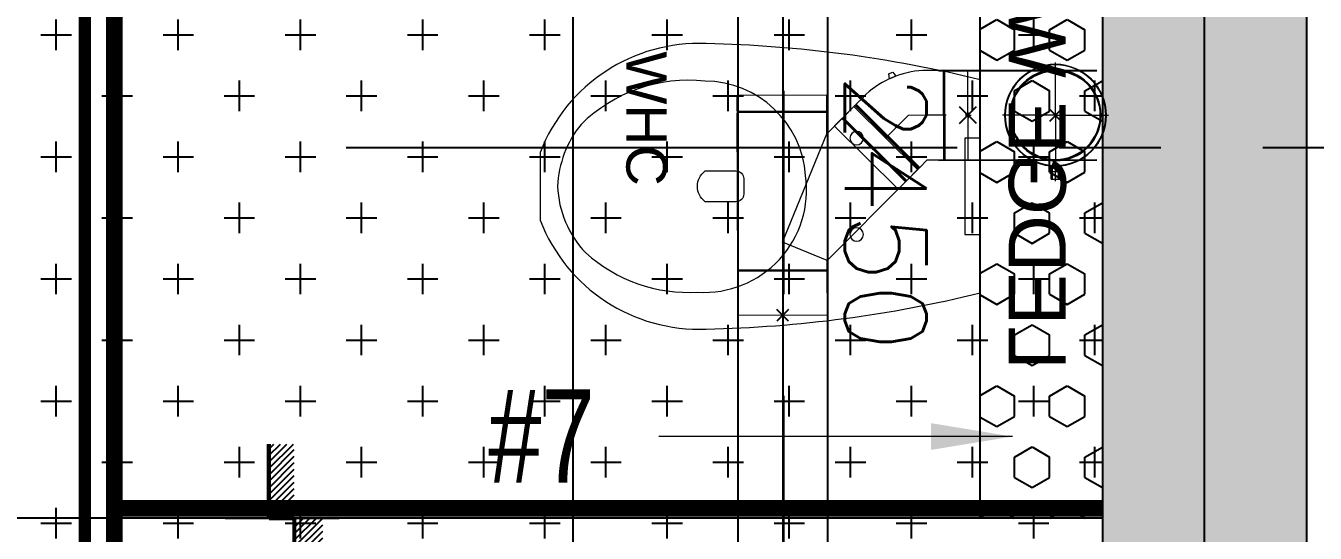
# Model space of a CAD drawing. Header units: millimetres. Extents: x -414464 to 1686, y -90036 to 108605.
# Drawn here: x -116438 to -114855, y -74843 to -74220 of the extents above; entities that cross this region are included whole.
import ezdxf
from ezdxf.lldxf.tags import DXFTag

# ---------------------------------------------------------------- set-up
doc = ezdxf.new("R2010")
doc.units = ezdxf.units.MM
doc.header["$LTSCALE"] = 1000
doc.header["$MEASUREMENT"] = 0
for name, pattern in [('$1$AUDIT_D_120904163729-0', [0]), ('$36$HIDDEN', [0.375, 0.25, -0.125]), ('2BHK-A - FRONT$1$AUDIT_D_120904163729-0', [0]), ('AUDIT_D_120904163729-0', [0]), ('T8(T9 IS SIMILAR) - DIMENSION & TEXTING$1$AUDIT_D_120904163729-0', [0]), ('T8(T9 IS SIMILAR) - DIMENSION & TEXTING$1$CENTERX2', [101.6, 63.5, -12.7, 12.7, -12.7]), ('T8(T9 IS SIMILAR) - DIMENSION & TEXTING$1$HIDDEN', [0.375, 0.25, -0.125]), ('T8_REFUGE COLUMNS$1$CENTER2', [1.125, 0.75, -0.125, 0.125, -0.125])]:
    doc.linetypes.add(name, pattern=pattern)
doc.layers.get('0').update_dxf_attribs({"linetype": 'AUDIT_D_120904163729-0'})
for name, color, linetype in [('$0$A-HATCH -160', 251, '$1$AUDIT_D_120904163729-0'), ('$21$A-DIMENSIONS', 2, '$36$HIDDEN'), ('2BHK-A - FRONT$1$A-HATCH -160', 251, '2BHK-A - FRONT$1$AUDIT_D_120904163729-0'), ('2BHK-A - FRONT$1$A-TOI SUNK 50MM', 8, 'Continuous'), ('2BHK-A - FRONT$1$ANNO', 7, 'Continuous'), ('2BHK-A - FRONT$1$APT PLANS-typ$0$TILEDROP', 3, 'Continuous'), ('2BHK-A - FRONT$1$ELEV.', 5, 'Continuous'), ('2BHK-A - FRONT$1$LEDGE WALL', 5, 'Continuous'), ('a-rcc', 3, 'Continuous'), ('T8(T9 IS SIMILAR) - DIMENSION & TEXTING$1$A-DIMENSIONS', 2, 'T8(T9 IS SIMILAR) - DIMENSION & TEXTING$1$HIDDEN'), ('T8(T9 IS SIMILAR) - DIMENSION & TEXTING$1$A-PLUMBING', 7, 'T8(T9 IS SIMILAR) - DIMENSION & TEXTING$1$AUDIT_D_120904163729-0'), ('T8(T9 IS SIMILAR) - DIMENSION & TEXTING$1$pl-110 dia soil pipe', 1, 'Continuous'), ('T8(T9 IS SIMILAR) - DIMENSION & TEXTING$1$pl-110 dia soil pipe1', 1, 'Continuous'), ('T8(T9 IS SIMILAR) - DIMENSION & TEXTING$1$U-TI-TEXT', 7, 'Continuous'), ('T8(T9 IS SIMILAR) - DIMENSION & TEXTING$1$U-TI-WS', 5, 'Continuous'), ('T8(T9 IS SIMILAR)$1$$6$a-beam 2', 50, 'Continuous'), ('T8_REFUGE COLUMNS$1$A-CENTERLINE', 193, 'T8_REFUGE COLUMNS$1$CENTER2'), ('T8_REFUGE COLUMNS$1$A-RCC COLS', 3, 'Continuous'), ('T8_TYPICAL COLUMNS$1$A-RCC COLS', 3, 'Continuous')]:
    doc.layers.add(name, color=color, linetype=linetype)
for name, color, linetype, lineweight in [('2BHK-A - FRONT$1$$0$a-TOI-fixtures', 251, 'Continuous', 0), ('2BHK-A - FRONT$1$a-TOI-fixtures', 251, 'Continuous', 0), ('T8(T9 IS SIMILAR) - DIMENSION & TEXTING$1$R0-18-10-2014-T1-1st Podium Floor Plan$0$Text', 2, 'Continuous', 0), ('T8(T9 IS SIMILAR) - DIMENSION & TEXTING$1$U-TI-WS-HOT', 1, 'T8(T9 IS SIMILAR) - DIMENSION & TEXTING$1$DASHDOT', 30), ('T8(T9 IS SIMILAR)$1$D&W', 8, 'Continuous', 25)]:
    doc.layers.add(name, color=color, linetype=linetype, lineweight=lineweight)
doc.layers.add('T8(T9 IS SIMILAR) - DIMENSION & TEXTING$1$GEB-BEZUG', color=2, linetype='Continuous', lineweight=25, true_color=0xffff00)
doc.layers.add('T8_REFUGE COLUMNS$1$COL-HATCH', color=7, linetype='Continuous', lineweight=25, true_color=0xa3a3a3)
doc.styles.add('2BHK-A - FRONT$1$arial', font='sanss___.ttf')
doc.styles.add('T8(T9 IS SIMILAR) - DIMENSION & TEXTING$1$arial', font='sanss___.ttf')
doc.styles.add('T8(T9 IS SIMILAR) - DIMENSION & TEXTING$1$ARIAL ARROW', font='swisscl.ttf')
doc.styles.add('T8(T9 IS SIMILAR) - DIMENSION & TEXTING$1$Romans 1', font='romans.shx', dxfattribs={"height": 100})
doc.styles.add('T8(T9 IS SIMILAR) - DIMENSION & TEXTING$1$Tahoma', font='tahoma.ttf')
tags = doc.linetypes.add('T8(T9 IS SIMILAR) - DIMENSION & TEXTING$1$DASHDOT', pattern=[1, 0.5, -0.25, 0, -0.25]).pattern_tags.tags
tags[10:11] = [DXFTag(74, 4), DXFTag(75, 0), DXFTag(340, '0'), DXFTag(46, 1.0), DXFTag(50, 0.0), DXFTag(44, 0.0), DXFTag(45, 0.0)]
tags[8:9] = [DXFTag(74, 4), DXFTag(75, 0), DXFTag(340, '0'), DXFTag(46, 1.0), DXFTag(50, 0.0), DXFTag(44, 0.0), DXFTag(45, 0.0)]
tags[6:7] = [DXFTag(74, 4), DXFTag(75, 0), DXFTag(340, '0'), DXFTag(46, 1.0), DXFTag(50, 0.0), DXFTag(44, 0.0), DXFTag(45, 0.0)]
tags[4:5] = [DXFTag(74, 4), DXFTag(75, 0), DXFTag(340, '0'), DXFTag(46, 1.0), DXFTag(50, 0.0), DXFTag(44, 0.0), DXFTag(45, 0.0)]
doc.dimstyles.new('T8(T9 IS SIMILAR) - DIMENSION & TEXTING$1$ALPINE S', dxfattribs={"dimscale": 0, "dimtxt": 100, "dimasz": 75, "dimexe": 0, "dimexo": 0, "dimgap": 75, "dimtad": 1, "dimdec": 0, "dimzin": 0, "dimdsep": 46, "dimtxsty": 'T8(T9 IS SIMILAR) - DIMENSION & TEXTING$1$Romans 1', "dimblk": 'T8(T9 IS SIMILAR) - DIMENSION & TEXTING$1$_ArchTick', "dimcen": 0.09, "dimclrd": 256, "dimclre": 256, "dimclrt": 7, "dimadec": 0, "dimazin": 0, "dimtfac": 1, "dimtdec": 0, "dimtofl": 0, "dimtmove": 1, "dimatfit": 0, "dimldrblk": 'T8(T9 IS SIMILAR) - DIMENSION & TEXTING$1$_Open90', "dimfxl": 1, "dimtolj": 1, "dimtzin": 0, "dimarcsym": 0})
doc.dimstyles.new('T8(T9 IS SIMILAR) - DIMENSION & TEXTING$1$SAMATA STD', dxfattribs={"dimtxt": 100, "dimasz": 50, "dimexe": 50, "dimexo": 50, "dimgap": 10, "dimtad": 0, "dimdec": 0, "dimrnd": 5, "dimzin": 0, "dimdsep": 46, "dimtxsty": 'T8(T9 IS SIMILAR) - DIMENSION & TEXTING$1$Tahoma', "dimblk": 'T8(T9 IS SIMILAR) - DIMENSION & TEXTING$1$_Origin2', "dimcen": -50, "dimdle": 50, "dimclrd": 7, "dimclre": 7, "dimclrt": 7, "dimadec": 0, "dimazin": 0, "dimtfac": 1, "dimtdec": 0, "dimtmove": 1, "dimatfit": 3, "dimfxl": 150, "dimtfill": 1, "dimtolj": 1, "dimtzin": 0, "dimlwd": -1, "dimlwe": -1, "dimarcsym": 0})

# ---------------------------------------------------------------- blocks, each defined once
blk = doc.blocks.new('T8_REFUGE COLUMNS')
at = {"layer": 'T8_REFUGE COLUMNS$1$COL-HATCH', "linetype": 'ByBlock'}
h = blk.add_hatch(color=256, dxfattribs=at)
h.dxf.hatch_style = 1
h.paths.add_polyline_path([(1215902.1, -5721924.9), (1213292.1, -5721924.9), (1213292.1, -5721674.9), (1215902.1, -5721674.9)])
at = {"layer": 'T8_REFUGE COLUMNS$1$A-CENTERLINE'}
for p, q in [((1214597.1, -5722853.5), (1214597.1, -5698299.6)), ((1217370.3, -5721799.9), (1182156.9, -5721799.9)), ((1217431.8, -5722574.9), (1182156.9, -5722574.9))]:
    blk.add_line(p, q, dxfattribs=at)
at = {"layer": 'T8_REFUGE COLUMNS$1$A-RCC COLS', "linetype": 'ByBlock'}
blk.add_lwpolyline([(1215902.1, -5721924.9), (1213292.1, -5721924.9), (1213292.1, -5721674.9), (1215902.1, -5721674.9)], close=True, dxfattribs=at)
blk = doc.blocks.new('T8_TYPICAL COLUMNS')
at = {"layer": 'T8_TYPICAL COLUMNS$1$A-RCC COLS', "linetype": 'ByBlock'}
blk.add_blockref('T8_REFUGE COLUMNS', (0, 0), dxfattribs=at)
blk = doc.blocks.new('2BHK-A - FRONT$1$EWC 1-flat-3')
at = {"layer": '2BHK-A - FRONT$1$a-TOI-fixtures', "ltscale": 1.5}
blk.add_line((130.9, 0), (-130.9, 0), dxfattribs=at)
for points in [[(-130.9, 0, -0.055103), (-175.3, 336.2, -0.321827), (-41.6, 540), (41.6, 540, -0.321827), (175.3, 336.2, -0.055103), (130.9, 0, -27.681239)], [(-13.2, 214.3, -0.391448), (-129.3, 337.7, -0.224585), (-76.1, 489.9, -0.160675), (0, 518.7, -0.183016), (81.6, 484.1, -0.201424), (130, 346.4, -0.474507), (-13.2, 214.3, -2.927417)], [(-9.5, 290.2), (9.5, 290.2, 0.414214), (18.9, 299.7), (18.9, 337.6, 0.5), (-18.9, 337.6), (-18.9, 299.7, 0.414214), (-9.5, 290.2, 0.530498)]]:
    blk.add_lwpolyline(points, format="xyb", dxfattribs=at)
at = {"layer": '2BHK-A - FRONT$1$a-TOI-fixtures'}
blk.add_lwpolyline([(-59.2, 0), (-59.2, 18.9), (59.2, 18.9), (59.2, 0)], close=True, dxfattribs=at)
at = {"layer": '2BHK-A - FRONT$1$a-TOI-fixtures', "ltscale": 1.5}
for centre in [(-59.2, 151.6), (59.2, 151.6)]:
    blk.add_circle(centre, 8.31, dxfattribs=at)
blk = doc.blocks.new('2BHK-A - FRONT$1$TILE DROP -x')
at = {"layer": '2BHK-A - FRONT$1$APT PLANS-typ$0$TILEDROP'}
h = blk.add_hatch(dxfattribs=at)
h.set_pattern_fill('ACET-2D-ANSI31', color=8, scale=90, angle=90, style=0)
h.set_pattern_definition([(135, (-851695.914, 5365039.183), (-7.954951288, -7.954951288), [])])
h.paths.add_polyline_path([(-58323.9, -19205.9), (-58323.9, -19023.7), (-58261.5, -19023.7), (-58261.5, -19205.9)])
edge = h.paths.add_edge_path()
edge.add_line((-58323.9, -19381.2), (-58393.7, -19381.2))
edge.add_line((-58323.9, -19205.9), (-58323.9, -19381.2))
edge.add_line((-58393.1, -19205.9), (-58323.9, -19205.9))
edge.add_line((-58393.1, -19381.2), (-58393.1, -19205.9))
at = {"layer": '2BHK-A - FRONT$1$APT PLANS-typ$0$TILEDROP', "color": 1}
blk.add_line((-58153.9, -19205.9), (-58434, -19205.9), dxfattribs=at)
at = {"layer": '2BHK-A - FRONT$1$APT PLANS-typ$0$TILEDROP', "color": 20, "const_width": 10}
for points in [[(-58261.5, -19205.9), (-58261.5, -19023.7)], [(-58323.9, -19381.2), (-58323.9, -19205.9)], [(-58323.9, -19205.9), (-58261.5, -19205.9)]]:
    blk.add_lwpolyline(points, dxfattribs=at)
blk = doc.blocks.new('2BHK-A - FRONT')
at = {"layer": '2BHK-A - FRONT$1$A-HATCH -160', "linetype": 'ByBlock'}
h = blk.add_hatch(dxfattribs=at)
h.set_pattern_fill('HEX', color=256, scale=200)
h.paths.add_polyline_path([(1143749.5, -5722074.9), (1143749.5, -5721924.9), (1142999.6, -5721924.9), (1142999.6, -5722074.9)])
at = {"layer": '2BHK-A - FRONT$1$A-TOI SUNK 50MM'}
h = blk.add_hatch(dxfattribs=at)
h.set_pattern_fill('CROSS', color=256, scale=300, style=0)
h.set_pattern_definition([(0, (0, -0.9), (75, 75), [37.5, -112.5]), (90, (18.75, -19.65), (-75, 75), [37.5, -112.5])])
h.paths.add_polyline_path([(1142149.5, -5723374.6), (1144599.5, -5723374.6), (1144599.5, -5721924.9), (1142149.5, -5721924.9)])
h.paths.add_polyline_path([(1148199.2, -5723374.6), (1145949.5, -5723374.6), (1145949.5, -5721924.9), (1148199.2, -5721924.9)])
blk.add_lwpolyline([(1142149.5, -5723374.6), (1144599.5, -5723374.6), (1144599.5, -5721924.9), (1142149.5, -5721924.9)], close=True, dxfattribs=at)
at = {"layer": '2BHK-A - FRONT$1$ELEV.'}
blk.add_line((1142999.6, -5721924.9), (1142999.6, -5723374.6), dxfattribs=at)
at = {"layer": '2BHK-A - FRONT$1$LEDGE WALL'}
blk.add_lwpolyline([(1143799.5, -5722074.9), (1143799.5, -5721924.9), (1142999.6, -5721924.9), (1142999.6, -5722074.9)], close=True, dxfattribs=at)
at = {"layer": '2BHK-A - FRONT$1$$0$a-TOI-fixtures', "extrusion": (0, 0, -1), "xscale": -1, "zscale": -1, "rotation": 180}
blk.add_blockref('2BHK-A - FRONT$1$EWC 1-flat-3', (-1143407.1, -5722074.9, 0), dxfattribs=at)
at = {"layer": '2BHK-A - FRONT$1$A-TOI SUNK 50MM', "xscale": 0.4999999999999999, "yscale": 0.4999999999999999, "zscale": 0.4999999999999999, "rotation": 269.9996795902024}
blk.add_blockref('2BHK-A - FRONT$1$TILE DROP -x', (1152602.3, -5752078.8), dxfattribs=at)
at = {"layer": '2BHK-A - FRONT$1$ANNO', "insert": (1143181.6, -5721969.8), "char_height": 70, "width": 2352.206, "attachment_point": 1, "style": '2BHK-A - FRONT$1$arial'}
blk.add_mtext('LEDGE WALL', dxfattribs=at)
blk = doc.blocks.new('T8(T9 IS SIMILAR) - DIMENSION & TEXTING$1$_ArchTick')
at = {"color": 0, "linetype": 'ByBlock', "const_width": 0.15}
blk.add_lwpolyline([(-0.5, -0.5), (0.5, 0.5)], dxfattribs=at)
blk = doc.blocks.new('*D1592')
at = {"layer": 'T8(T9 IS SIMILAR) - DIMENSION & TEXTING$1$A-DIMENSIONS', "linetype": 'T8(T9 IS SIMILAR) - DIMENSION & TEXTING$1$HIDDEN', "lineweight": -2, "transparency": 16777216}
for p, q in [((1213452.2, -5721924.1), (1213452.2, -5722316.2)), ((1215902.2, -5721924.4), (1215902.2, -5722316.2))]:
    blk.add_line(p, q, dxfattribs=at)
at = {"layer": 'T8(T9 IS SIMILAR) - DIMENSION & TEXTING$1$A-DIMENSIONS', "lineweight": -2, "transparency": 16777216}
blk.add_line((1215902.2, -5722316.2), (1213452.2, -5722316.2), dxfattribs=at)
at = {"layer": 'T8(T9 IS SIMILAR) - DIMENSION & TEXTING$1$A-DIMENSIONS', "linetype": 'ByBlock', "lineweight": -2, "transparency": 16777216, "xscale": 75, "yscale": 75, "zscale": 75, "rotation": 180}
blk.add_blockref('T8(T9 IS SIMILAR) - DIMENSION & TEXTING$1$_ArchTick', (1213452.2, -5722316.2), dxfattribs=at)
at = {"layer": 'T8(T9 IS SIMILAR) - DIMENSION & TEXTING$1$A-DIMENSIONS', "linetype": 'ByBlock', "lineweight": -2, "transparency": 16777216, "xscale": 75, "yscale": 75, "zscale": 75}
blk.add_blockref('T8(T9 IS SIMILAR) - DIMENSION & TEXTING$1$_ArchTick', (1215902.2, -5722316.2), dxfattribs=at)
at = {"layer": 'T8(T9 IS SIMILAR) - DIMENSION & TEXTING$1$A-DIMENSIONS', "color": 7, "linetype": 'ByBlock', "transparency": 16777216, "insert": (1214677.2, -5722191.2), "char_height": 100, "attachment_point": 5, "style": 'T8(T9 IS SIMILAR) - DIMENSION & TEXTING$1$Romans 1'}
blk.add_mtext('\\A1;2450', dxfattribs=at)
blk = doc.blocks.new('T8(T9 IS SIMILAR) - DIMENSION & TEXTING$1$_Open90')
at = {"color": 0, "linetype": 'ByBlock', "lineweight": -2}
for p, q in [((-0.5, 0.5), (0, 0)), ((0, 0), (-1, 0)), ((0, 0), (-0.5, -0.5))]:
    blk.add_line(p, q, dxfattribs=at)
blk = doc.blocks.new('T8(T9 IS SIMILAR) - DIMENSION & TEXTING$1$Einfügepunkt')
at = {"layer": 'T8(T9 IS SIMILAR) - DIMENSION & TEXTING$1$GEB-BEZUG'}
for p, q in [((-7.1, -7.1), (7.1, 7.1)), ((-7.1, 7.1), (7.1, -7.1))]:
    blk.add_line(p, q, dxfattribs=at)
blk = doc.blocks.new('T8(T9 IS SIMILAR) - DIMENSION & TEXTING$1$367.771.16.1_L')
at = {"lineweight": 13, "ltscale": 25}
for p, q in [((0, 81), (0, 78.5)), ((-5.2, 78.5), (-5.2, 62.3)), ((-5.2, 78.5), (5.2, 78.5)), ((-3.7, 78.5), (-3.7, 62.4)), ((3.8, 69.5), (-3.7, 69.5)), ((-3.7, 69.5), (-3.7, 62.4)), ((0, 78.5), (0, 62.3)), ((0, 0), (0, 65)), ((3.7, 78.5), (3.7, 62.4)), ((3.8, 62.4), (3.8, 69.5)), ((5.2, 78.5), (5.2, 62.3)), ((0, 62.3), (0, 59.8)), ((0, 0), (-65, 0)), ((0, 0), (0, -65)), ((0, 0), (65, 0))]:
    blk.add_line(p, q, dxfattribs=at)
for radius in [62.5, 61.8, 56, 55]:
    blk.add_circle((0, 0), radius, dxfattribs=at)
blk.add_blockref('T8(T9 IS SIMILAR) - DIMENSION & TEXTING$1$Einfügepunkt', (0, 0), dxfattribs=at)
blk = doc.blocks.new('T8(T9 IS SIMILAR) - DIMENSION & TEXTING$1$365.045.16.1_A')
at = {"lineweight": 13, "ltscale": 25}
for p, q in [((-61.9, 8.8), (-8.8, 61.9)), ((8.3, 44.7), (-8.8, 61.9)), ((8.3, 44.7), (-44.7, -8.3)), ((-43.7, -9.4), (9.4, 43.7)), ((8.3, 43.7), (-43.7, -8.3)), ((8.3, 43.7), (8.3, 44.7)), ((8.3, 43.7), (9.4, 43.7)), ((15.5, 37.5), (9.4, 43.7)), ((-17.1, 17.1), (-18.9, 18.9)), ((0, 0), (-17.1, 17.1)), ((-9.2, 9.2), (-11, 11)), ((34.7, 16.5), (30.6, 16)), ((36.3, 12.9), (32.9, 10.3)), ((34.7, 16.5), (36.3, 12.9)), ((-44.7, -8.3), (-61.9, 8.8)), ((0, -15.5), (0, 0)), ((-43.7, -8.3), (-44.7, -8.3)), ((-43.7, -8.3), (-43.7, -9.4)), ((-37.5, -15.5), (-43.7, -9.4)), ((-37.5, -29.3), (-37.5, -15.5)), ((0, -29.3), (0, -15.5)), ((37.5, -29.3), (37.5, -15.5)), ((-36.7, -30), (-37.5, -29.3)), ((37.5, -29.3), (-37.5, -29.3)), ((-36.7, -30), (-37.5, -30.7)), ((-37.5, -50), (-37.5, -30.7)), ((-37.5, -30.7), (37.5, -30.7)), ((-36.7, -30), (36.8, -30)), ((0, -31.8), (0, -29.3)), ((36.8, -30), (37.5, -29.3)), ((36.8, -30), (37.5, -30.7)), ((37.5, -50), (37.5, -30.7)), ((-37.5, -50), (37.5, -50)), ((0, -50), (-2.5, -50)), ((0, -50), (0, -47.5)), ((0, -50), (0, -52.5)), ((0, -50), (2.5, -50))]:
    blk.add_line(p, q, dxfattribs=at)
for start, end in [(24.8604, 45), (0, 20.1396)]:
    blk.add_arc((-37.5, -15.5), 75, start, end, dxfattribs=at)
blk.add_open_spline([(32.9, 10.3), (32.9, 10.3), (32.9, 10.3), (32.8, 10.5), (32.8, 10.6), (32.6, 11), (32.4, 11.3), (32.2, 11.9), (32.1, 12.1), (31.9, 12.6), (31.8, 12.8), (31.6, 13.2), (31.6, 13.4), (31.4, 13.8), (31.3, 14), (31.1, 14.6), (31, 14.9), (30.8, 15.4), (30.7, 15.6), (30.6, 15.9), (30.6, 16), (30.6, 16)], degree=3, knots=[-0.9758327, -0.9758327, -0.9758327, -0.9758327, -0.8930469, -0.8930469, -0.7796093, -0.7796093, -0.6561479, -0.6561479, -0.5667077, -0.5667077, -0.5007206, -0.5007206, -0.4380575, -0.4380575, -0.3616519, -0.3616519, -0.247098, -0.247098, -0.1245121, -0.1245121, 0, 0, 0, 0], dxfattribs=at)
blk.add_blockref('T8(T9 IS SIMILAR) - DIMENSION & TEXTING$1$Einfügepunkt', (0, -50), dxfattribs=at)
blk = doc.blocks.new('T8(T9 IS SIMILAR) - DIMENSION & TEXTING$1$367.135.16.1_A')
at = {"lineweight": 13, "ltscale": 25}
for p, q in [((-55, 251.1), (-55, 270)), ((-55, 270), (55, 270)), ((55, 251.1), (55, 270)), ((-166.2, 178.4), (-88.4, 256.2)), ((-88.4, 256.2), (-75, 242.8)), ((-75, 242.8), (-152.8, 165)), ((-151.3, 163.5), (-73.5, 241.3)), ((-75, 241.3), (-151.3, 165)), ((-75, 241.3), (-75, 242.8)), ((-75, 241.3), (-73.5, 241.3)), ((-73.5, 241.3), (-55, 222.8)), ((-53.9, 250), (-55, 251.1)), ((55, 251.1), (-55, 251.1)), ((-53.9, 250), (-55, 248.9)), ((-55, 222.8), (-55, 248.9)), ((-55, 248.9), (55, 248.9)), ((53.9, 250), (-53.9, 250)), ((53.9, 250), (55, 251.1)), ((53.9, 250), (55, 248.9)), ((55, 56.1), (55, 248.9)), ((0, 90), (-55, 222.8)), ((-166.2, 178.4), (-152.8, 165)), ((-151.3, 165), (-152.8, 165)), ((-151.3, 165), (-151.3, 163.5)), ((-151.3, 163.5), (-55, 67.2)), ((-55, 67.2), (0, 90)), ((-55, 56.1), (-55, 67.2)), ((-53.9, 55), (-55, 56.1)), ((55, 56.1), (-55, 56.1)), ((-53.9, 55), (-55, 53.9)), ((-55, 0), (-55, 53.9)), ((-55, 53.9), (55, 53.9)), ((-53.9, 55), (53.9, 55)), ((53.9, 55), (55, 56.1)), ((53.9, 55), (55, 53.9)), ((55, 0), (55, 53.9)), ((-55, 0), (55, 0))]:
    blk.add_line(p, q, dxfattribs=at)
blk.add_blockref('T8(T9 IS SIMILAR) - DIMENSION & TEXTING$1$Einfügepunkt', (0, 0), dxfattribs=at)
blk = doc.blocks.new('T8(T9 IS SIMILAR) - DIMENSION & TEXTING$1$A$C77D62699')
at = {"layer": 'T8(T9 IS SIMILAR) - DIMENSION & TEXTING$1$pl-110 dia soil pipe1'}
for p, q in [((7050.1, -8252.3), (7050, -8058.1)), ((7160.1, -8252), (7160, -8058.1)), ((7706, -8388.3, 0.8), (5682.6, -8388, 0.2)), ((7706, -8498.3, 0.8), (5671.5, -8498, 0.2))]:
    blk.add_line(p, q, dxfattribs=at)
at = {"layer": 'T8(T9 IS SIMILAR) - DIMENSION & TEXTING$1$pl-110 dia soil pipe1', "color": 12, "linetype": 'T8(T9 IS SIMILAR) - DIMENSION & TEXTING$1$CENTERX2'}
blk.add_line((7706, -8443.3, 0.8), (5660.5, -8443, 0.2), dxfattribs=at)
at = {"layer": 'T8(T9 IS SIMILAR) - DIMENSION & TEXTING$1$pl-110 dia soil pipe1', "ltscale": 0.1}
blk.add_circle((7105.1, -8108.8), 55, dxfattribs=at)
at = {"layer": 'T8(T9 IS SIMILAR) - DIMENSION & TEXTING$1$U-TI-WS', "lineweight": 40, "ltscale": 0.01, "const_width": 20.5, "elevation": 0.7}
blk.add_lwpolyline([(5775.5, -8113.2), (5634.7, -8113.2), (5634.7, -9264), (7865.5, -9264), (7865.5, -8051.1)], dxfattribs=at)
at = {"layer": 'T8(T9 IS SIMILAR) - DIMENSION & TEXTING$1$U-TI-WS', "lineweight": 40, "ltscale": 0.01, "const_width": 20.5}
blk.add_lwpolyline([(7588, -8051.5), (7588, -9264)], dxfattribs=at)
at = {"layer": 'T8(T9 IS SIMILAR) - DIMENSION & TEXTING$1$U-TI-WS-HOT', "ltscale": 0.1, "const_width": 15, "elevation": 0.7}
blk.add_lwpolyline([(5554.7, -8022.8), (5554.7, -9300.3), (8102.3, -9300.3), (8102.3, -8051.1)], dxfattribs=at)
at = {"layer": 'T8(T9 IS SIMILAR) - DIMENSION & TEXTING$1$pl-110 dia soil pipe', "ltscale": 0.1}
for name, p, xscale, yscale, zscale, rotation in [('T8(T9 IS SIMILAR) - DIMENSION & TEXTING$1$367.771.16.1_L', (7105.1, -8108.8), -1.000020158935082, 1.000020158935082, 1.000020158935082, 270), ('T8(T9 IS SIMILAR) - DIMENSION & TEXTING$1$365.045.16.1_A', (7105.2, -8289.5), 1.466696233104787, 1.466696233104787, 1.466696233104787, 180.1957387180781), ('T8(T9 IS SIMILAR) - DIMENSION & TEXTING$1$367.135.16.1_A', (7350.8, -8443.7), -1.00002015893508, 1.00002015893508, 1.00002015893508, 90.2000659920943)]:
    blk.add_blockref(name, p, dxfattribs=dict(at, xscale=xscale, yscale=yscale, zscale=zscale, rotation=rotation))
at = {"layer": 'T8(T9 IS SIMILAR) - DIMENSION & TEXTING$1$U-TI-TEXT', "style": 'T8(T9 IS SIMILAR) - DIMENSION & TEXTING$1$arial'}
blk.add_text('WHC', height=49.53, rotation=359.9999, dxfattribs=at).set_placement((7026.5, -8635.6, 0.1))
blk = doc.blocks.new('T8(T9 IS SIMILAR) - DIMENSION & TEXTING$1$_Origin2')
at = {"color": 0, "linetype": 'ByBlock', "lineweight": -2}
blk.add_line((-0.5, 0), (-1, 0), dxfattribs=at)
for radius in [0.5, 0.25]:
    blk.add_circle((0, 0), radius, dxfattribs=at)
blk = doc.blocks.new('T8(T9 IS SIMILAR) - DIMENSION & TEXTING')
at = {"layer": 'T8(T9 IS SIMILAR) - DIMENSION & TEXTING$1$A-PLUMBING', "linetype": 'ByBlock'}
blk.add_blockref('T8(T9 IS SIMILAR) - DIMENSION & TEXTING$1$A$C77D62699', (1207452.3, -5713874), dxfattribs=at)
at = {"layer": 'T8(T9 IS SIMILAR) - DIMENSION & TEXTING$1$R0-18-10-2014-T1-1st Podium Floor Plan$0$Text', "linetype": 'ByBlock', "style": 'T8(T9 IS SIMILAR) - DIMENSION & TEXTING$1$ARIAL ARROW'}
blk.add_text('#7', height=114.75, rotation=90, dxfattribs=at).set_placement((1215008.8, -5722679.2, 0))
at = {"layer": 'T8(T9 IS SIMILAR) - DIMENSION & TEXTING$1$A-DIMENSIONS', "linetype": 'ByBlock'}
dim = blk.add_linear_dim(base=(1213452.2, -5722316.2), p1=(1215902.2, -5721924.4, -0.7), p2=(1213452.2, -5721924.1), angle=180, dimstyle='T8(T9 IS SIMILAR) - DIMENSION & TEXTING$1$ALPINE S', override={"dimscale": 1, "dimfxl": 5, "dimarcsym": 1}, dxfattribs=at)
dim.commit()
dim.dimension.update_dxf_attribs({"geometry": '*D1592', "text_midpoint": (1214677.2, -5722191.2)})
at = {"layer": 'T8(T9 IS SIMILAR) - DIMENSION & TEXTING$1$R0-18-10-2014-T1-1st Podium Floor Plan$0$Text'}
blk.add_leader([(1214952, -5722035.7), (1214952, -5722361.2), (1214952, -5722469.7)], dimstyle='T8(T9 IS SIMILAR) - DIMENSION & TEXTING$1$SAMATA STD', override={"dimscale": 1, "dimasz": 100, "dimclrd": 2, "dimfxlon": 1, "dimarcsym": 1}, dxfattribs=at)
blk = doc.blocks.new('T8(T9 IS SIMILAR)')
at = {"layer": 'T8(T9 IS SIMILAR)$1$D&W', "linetype": 'ByBlock'}
blk.add_blockref('T8_TYPICAL COLUMNS', (0, 0), dxfattribs=at)
at = {"layer": 'T8(T9 IS SIMILAR)$1$D&W', "linetype": 'ByBlock', "xscale": -1}
blk.add_blockref('2BHK-A - FRONT', (2358051.8, -0.4), dxfattribs=at)
at = {"layer": 'T8(T9 IS SIMILAR)$1$$6$a-beam 2', "linetype": 'ByBlock'}
blk.add_blockref('T8(T9 IS SIMILAR) - DIMENSION & TEXTING', (0, 0), dxfattribs=at)
blk = doc.blocks.new('A$C48506478')
at = {"layer": '$21$A-DIMENSIONS', "linetype": 'ByBlock'}
blk.add_blockref('T8(T9 IS SIMILAR)', (-1195542.6, 5727884.6), dxfattribs=at)
at = {"layer": '$0$A-HATCH -160', "linetype": 'ByBlock'}
blk.add_blockref('T8(T9 IS SIMILAR) - DIMENSION & TEXTING', (-1195542.6, 5727884.6), dxfattribs=at)

msp = doc.modelspace()

# ---------------------------------------------------------------- block references
at = {"layer": 'a-rcc', "linetype": 'ByBlock', "rotation": 270}
msp.add_blockref('A$C48506478', (-121076, -55315.3, 0), dxfattribs=at)

doc.saveas('drawing.dxf')
